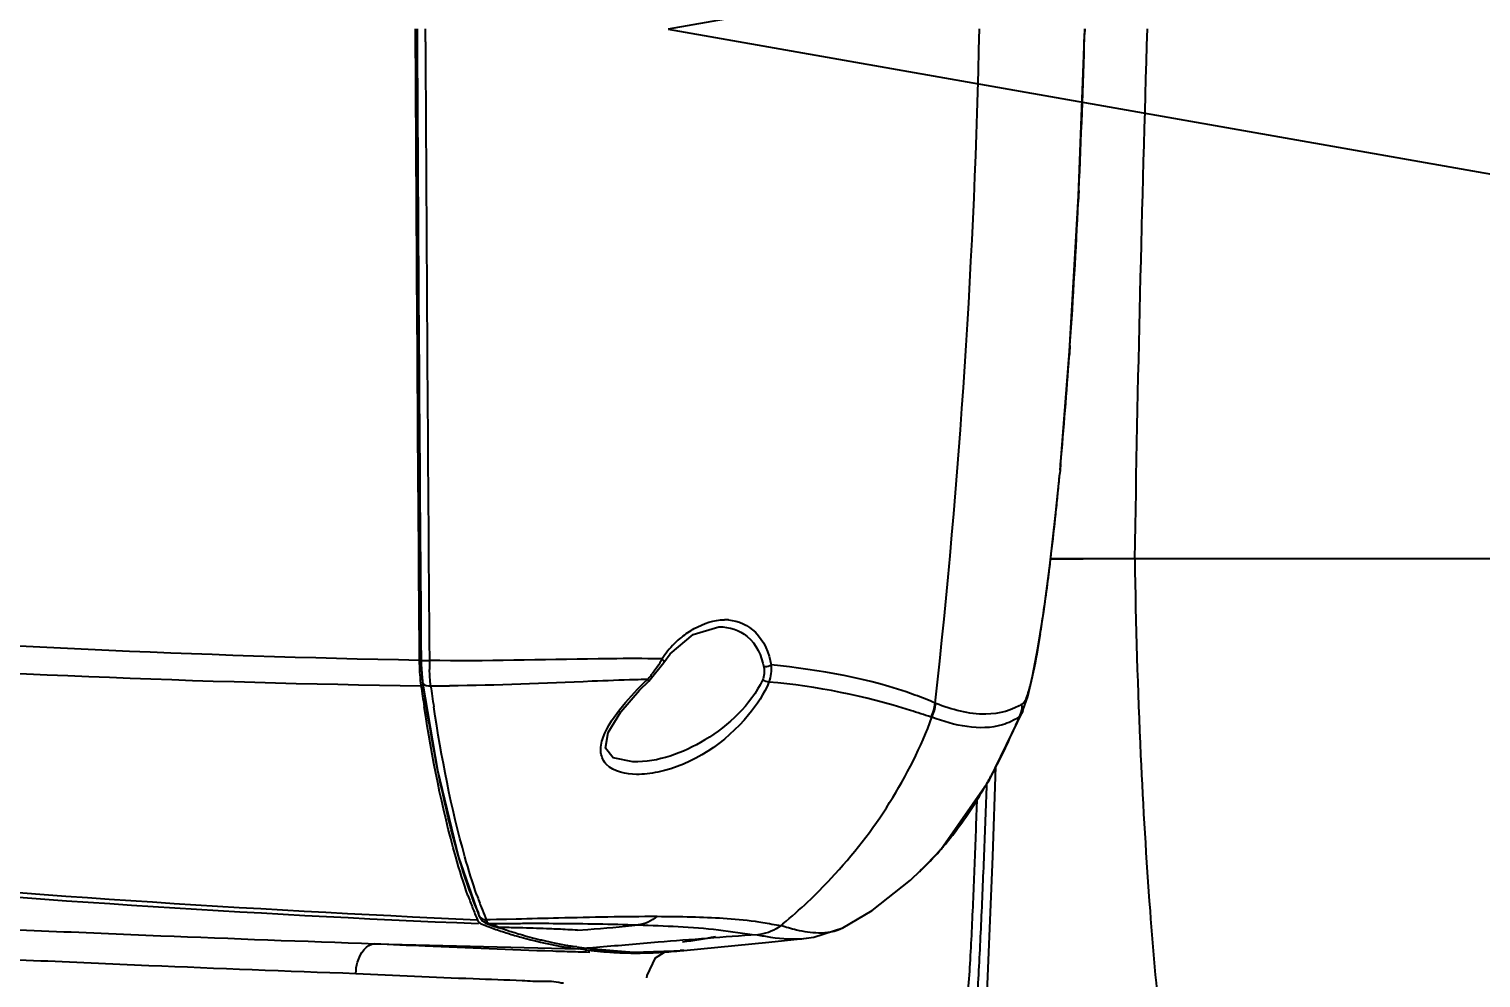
# Model space of a CAD drawing. Header units: millimetres. Extents: x 4086 to 8300, y 123 to 1549.
# Drawn here: x 7717.22 to 7741.17, y 625.55 to 641.21 of the extents above; entities that cross this region are included whole.
import ezdxf

# ---------------------------------------------------------------- set-up
doc = ezdxf.new("R2010")
doc.units = ezdxf.units.MM
for name, color, linetype in [('外形图', 7, 'Continuous'), ('尺寸标注', 7, 'Continuous'), ('运动范围', 7, 'Continuous')]:
    doc.layers.add(name, color=color, linetype=linetype)
doc.styles.add('思源黑', font='SourceHanSansCN-Normal.ttf')
doc.dimstyles.new('尺寸标注_1_4比例', dxfattribs={"dimtxt": 7, "dimasz": 6, "dimexe": 2, "dimexo": 1.5, "dimgap": 1, "dimtad": 1, "dimdec": 1, "dimlfac": 4, "dimdsep": 46, "dimtxsty": '思源黑', "dimcen": 0.09, "dimadec": 0, "dimazin": 0, "dimtp": 0.01, "dimtm": 0.01, "dimtfac": 1, "dimtdec": 1, "dimtofl": 0, "dimtmove": 0, "dimatfit": 3, "dimfxl": 1, "dimtolj": 1, "dimarcsym": 0})

# ---------------------------------------------------------------- blocks, each defined once
blk = doc.blocks.new('*D992')
at = {"layer": 'Defpoints', "color": 0}
for p in [(7645.229, 641.211), (7660.171, 641.211), (7727.758, 641.211), (7952.406, 601.599), (7690.663, 584.809)]:
    blk.add_point(p, dxfattribs=at)
at = {"layer": '尺寸标注', "color": 0, "lineweight": -2}
blk.add_line((7661.671, 641.211), (7662.252, 641.211), dxfattribs=at)
blk.add_arc((7727.758, 641.211), 67.507, 185.09413, 344.90587, dxfattribs=at)
at = {"layer": '尺寸标注', "color": 0}
for points in [[(7661.517, 635.261), (7659.519, 635.172), (7660.252, 641.211)], [(7793.912, 623.414), (7791.96, 623.849), (7794.24, 629.488)]]:
    blk.add_solid(points, dxfattribs=at)
at = {"layer": '尺寸标注', "color": 0, "insert": (7727.758, 578.414), "char_height": 7, "attachment_point": 5, "style": '思源黑'}
blk.add_mtext('\\A1;+\\A1;170%%d', dxfattribs=at)
blk = doc.blocks.new('*D993')
at = {"layer": 'Defpoints', "color": 0}
for p in [(7690.62, 697.68), (7952.412, 680.804), (7645.229, 641.211), (7664.809, 641.211), (7727.758, 641.211)]:
    blk.add_point(p, dxfattribs=at)
at = {"layer": '尺寸标注', "color": 0, "lineweight": -2}
blk.add_arc((7727.758, 641.211), 67.588, 15.08339, 174.91199, dxfattribs=at)
at = {"layer": '尺寸标注', "color": 0}
for points in [[(7792.042, 658.581), (7793.994, 659.016), (7794.32, 652.942)], [(7659.438, 647.249), (7661.436, 647.16), (7660.171, 641.211)]]:
    blk.add_solid(points, dxfattribs=at)
at = {"layer": '尺寸标注', "color": 0, "insert": (7727.758, 713.509), "char_height": 7, "attachment_point": 5, "style": '思源黑'}
blk.add_mtext('\\A1;-\\A1;170%%d', dxfattribs=at)

msp = doc.modelspace()

# ---------------------------------------------------------------- linework, layer by layer
at = {"layer": '外形图'}
for p, q in [((7723.7561, 640.9995), (7723.7551, 641.2169)), ((7734.6328, 641.2169), (7734.6302, 641.1223)), ((7734.5355, 638.5453), (7734.5266, 638.3568)), ((7734.2342, 634.0269), (7734.226, 633.9363)), ((7734.226, 633.9363), (7734.2204, 633.8751)), ((7734.2208, 633.8707), (7734.2204, 633.8751)), ((7734.2264, 633.9324), (7734.226, 633.9363)), ((7748.6892, 632.4669), (7734.0713, 632.4669)), ((7734.0713, 632.4669), (7734.6073, 632.4669)), ((7728.5975, 631.3447), (7728.6009, 631.3448)), ((7727.6881, 630.7559), (7727.7942, 630.9013)), ((7723.6832, 630.7931), (7723.7086, 630.4279)), ((7727.4396, 630.4491), (7727.6882, 630.756)), ((7727.2895, 630.3008), (7727.4396, 630.4491)), ((7723.7242, 630.3459), (7723.72, 630.3745)), ((7732.1777, 630.0798), (7732.1665, 630.0846)), ((7733.0602, 628.8187), (7733.6145, 629.9654)), ((7733.6145, 629.9655), (7733.6138, 629.9637)), ((7732.1116, 629.8501), (7732.0999, 629.8544)), ((7727.1773, 629.1142), (7726.854, 629.1846)), ((7727.1815, 629.1141), (7727.1773, 629.1142)), ((7732.2608, 627.6709), (7733.0602, 628.8187)), ((7724.3008, 627.5401), (7724.6369, 626.5773)), ((7731.9114, 627.3075), (7732.2608, 627.6709)), ((7731.7568, 627.1646), (7731.9243, 627.3196)), ((7731.9114, 627.3075), (7731.9243, 627.3196)), ((7724.6369, 626.5773), (7724.6899, 626.4938)), ((7724.6899, 626.4938), (7724.7466, 626.4552)), ((7724.7487, 626.4543), (7724.7967, 626.436)), ((7724.7581, 626.5132), (7724.8226, 626.5146)), ((7724.816, 626.4387), (7724.7964, 626.4463)), ((7724.7967, 626.436), (7724.8977, 626.3988)), ((7724.8326, 626.4323), (7724.816, 626.4387)), ((7724.8226, 626.5146), (7724.9291, 626.5171)), ((7724.8977, 626.3988), (7724.9239, 626.3895)), ((7724.9234, 626.3897), (7724.9661, 626.3762)), ((7724.9291, 626.5171), (7725.0945, 626.5209)), ((7725.0945, 626.5209), (7725.2554, 626.5247)), ((7726.2662, 626.3346), (7726.4356, 626.3482)), ((7730.6421, 626.3746), (7730.6439, 626.3755)), ((7722.9251, 626.1141), (7726.2816, 626.0265)), ((7728.0164, 626.0042), (7729.4194, 626.1378)), ((7729.4194, 626.1378), (7730.0412, 626.2033)), ((7730.0399, 626.2032), (7730.0412, 626.2033)), ((7725.9731, 626.0751), (7726.0768, 626.0573)), ((7726.1076, 626.0848), (7726.0978, 626.0865)), ((7726.2513, 626.0613), (7726.2062, 626.0684)), ((7726.3877, 626.0126), (7726.2816, 626.0265)), ((7726.4146, 625.9777), (7726.4665, 625.9764)), ((7726.4611, 626.0413), (7726.4199, 626.0379)), ((7726.4735, 626.0308), (7726.4199, 626.0379)), ((7726.6339, 626.0557), (7726.4611, 626.0413)), ((7726.4665, 625.9764), (7726.4666, 625.9764)), ((7726.471, 626.0322), (7727.1887, 625.9746)), ((7727.1887, 625.9746), (7728.0164, 626.0042)), ((7728.0164, 626.0042), (7727.961, 625.999)), ((7727.4106, 625.5512), (7727.413, 625.5868))]:
    msp.add_line(p, q, dxfattribs=at)
for points in [[(7723.6168, 641.2173), (7723.633, 638.2225), (7723.6567, 634.4871), (7723.6832, 630.7931)], [(7734.2264, 633.9324), (7734.3834, 635.8938), (7734.5322, 638.4605), (7734.6335, 641.2169)], [(7733.7729, 630.5288), (7733.861, 630.9904), (7733.957, 631.5962), (7734.0579, 632.3487), (7734.1584, 633.2338), (7734.2208, 633.8707)], [(7727.7942, 630.9013), (7728.1715, 631.2182), (7728.5975, 631.3447)], [(7723.7085, 630.4283), (7723.9554, 628.9789), (7724.3008, 627.5401)], [(7733.6138, 629.9637), (7733.6917, 630.1941), (7733.7729, 630.5288)], [(7726.854, 629.1846), (7726.7288, 629.3403), (7726.7728, 629.5993), (7726.9781, 629.9407), (7727.2895, 630.3008)], [(7732.6164, 616.2169), (7732.743, 619.2378), (7732.8783, 622.1373), (7733.0076, 624.9102), (7733.1169, 627.5571), (7733.1633, 629.032)], [(7730.6438, 626.3754), (7731.1269, 626.6619), (7731.7568, 627.1646)], [(7730.0398, 626.2032), (7730.1662, 626.2212), (7730.6421, 626.3746)], [(7727.413, 625.5868), (7727.5541, 625.8809), (7727.6987, 625.9757)]]:
    msp.add_lwpolyline(points, dxfattribs=at)
for centre, radius, start, end in [((11904.0694, 662.6602), 4180.5369, 180.29389, 180.4367207), ((11745.6235, 661.648), 4022.0564, 180.2910506, 180.4395306), ((7606.3887, 643.9191), 126.5364, 353.723177, 358.77634), ((8330.2299, 622.678), 594.8564, 178.2140734, 179.0571085), ((11422.6292, 659.574), 3698.9197, 180.287718, 180.4458766), ((7591.4622, 645.0936), 143.223, 357.379453, 358.411094), ((7622.6356, 643.6592), 112.0166, 356.072592, 357.286799), ((7639.1848, 642.5256), 95.4286, 354.890568, 355.964645), ((7681.5026, 638.7121), 52.9393, 354.56678, 354.75764), ((7682.4775, 638.6189), 51.96, 354.26557, 354.56729), ((7684.1303, 638.4525), 50.2988, 353.92513, 354.26602), ((7688.5407, 637.9753), 45.8626, 353.10593, 353.93493), ((7727.797, 839.4306), 208.6763, 262.86169, 268.862369), ((7694.0865, 637.3105), 40.2772, 352.73254, 353.09776), ((7699.6698, 636.5919), 34.6478, 351.98288, 352.74333), ((7726.3998, 826.7729), 196.4192, 262.809462, 269.207474), ((7706.8589, 635.5779), 27.3876, 351.20347, 351.98585), ((7728.6996, 630.6734), 0.7874, 85.7969, 90.66471), ((7711.8588, 634.8087), 22.3288, 350.76964, 351.19211), ((7728.9602, 629.974), 1.5484, 129.05683, 141.29181), ((7728.9213, 630.0049), 1.4987, 141.28455, 147.23944), ((7727.355, 630.8216), 3.7012, 180.40337, 183.47607), ((7726.8515, 630.8186), 3.1662, 180.44514, 181.44184), ((7726.7335, 630.8154), 3.0481, 181.43679, 182.70196), ((7726.3488, 630.7955), 2.6629, 182.6647, 185.19776), ((7728.7625, 630.8017), 4.941, 180.14426, 180.71627), ((7728.6133, 630.7992), 4.7918, 180.70951, 181.87738), ((7727.2506, 603.0402), 27.7788, 89.15355, 89.6361), ((7725.8635, 630.6883), 2.2032, 187.14754, 188.24368), ((7725.9191, 630.7576), 2.2315, 185.22772, 186.87778), ((7725.6543, 630.7258), 1.9648, 186.88242, 188.18032), ((7729.0631, 569.4177), 61.0805, 91.542917, 91.737249), ((7726.3959, 631.441), 1.406, 316.66011, 319.13979), ((7726.3357, 631.4931), 1.4856, 319.13771, 321.47723), ((7755.5741, 634.9986), 32.2248, 188.25392, 188.88314), ((7756.406, 635.0245), 32.8946, 188.13086, 188.74396), ((7724.0804, 660.7141), 30.343, 269.54987, 270.13409), ((7731.4109, 630.1786), 0.7615, 334.77216, 352.90667), ((7731.422, 630.1731), 0.7614, 334.94316, 352.96838), ((7723.3169, 634.1068), 11.0833, 336.46505, 337.48456), ((7724.496, 633.573), 9.789, 331.83948, 335.9523), ((7723.6279, 633.9718), 10.7442, 335.89634, 336.46273), ((7725.4561, 633.0678), 8.7041, 330.29138, 331.78895), ((7735.2522, 870.5711), 244.2927, 262.133267, 267.503925), ((7734.5475, 866.1739), 239.9328, 262.156857, 267.631347), ((7728.5855, 630.8489), 4.8581, 313.4124, 318.68391), ((7728.2259, 631.1741), 5.3429, 318.6107, 319.18984), ((7728.1336, 631.2537), 5.4648, 319.19048, 319.93457), ((7731.6121, 629.4455), 7.5903, 199.52819, 201.1897), ((7732.0629, 629.5203), 7.9, 199.27164, 200.86725), ((7730.373, 628.9644), 6.2611, 201.18383, 203.07884), ((7731.0055, 629.1177), 6.7686, 200.87155, 202.37259), ((7727.359, 633.351), 7.414, 248.67021, 249.61836), ((7730.4929, 628.9088), 6.215, 202.38987, 202.67172), ((7727.2955, 633.1802), 7.2317, 249.61858, 250.57625), ((7727.2219, 632.9701), 7.0091, 250.57217, 252.50456), ((7727.2091, 632.7102), 6.7125, 250.49874, 251.55663), ((7727.2516, 632.8371), 6.8464, 251.55587, 252.57693), ((7723.599, 560.6867), 65.7103, 88.573069, 88.688999), ((7723.8795, 571.9651), 54.4284, 88.43525, 88.5726), ((7723.8008, 633.441), 9.1254, 309.64965, 309.89441), ((7730.816, 630.1598), 3.9295, 252.34817, 254.16459), ((7727.1598, 632.774), 6.8034, 252.50723, 254.43943), ((7727.2842, 632.9413), 6.9555, 252.57697, 253.5673), ((7727.3316, 633.1041), 7.1251, 253.57254, 256.35212), ((7727.173, 632.8403), 6.8708, 254.48138, 259.94178), ((7727.3515, 633.1827), 7.2061, 256.34598, 256.67798), ((7727.3486, 633.17), 7.1931, 256.6772, 258.20755), ((7727.333, 633.0953), 7.1168, 258.20745, 259.11078), ((7727.3108, 632.9795), 6.9989, 259.1102, 260.01946), ((7739.1836, 485.2816), 141.3309, 94.039746, 94.703971), ((7727.1671, 632.9014), 6.8083, 277.01866, 281.64159), ((7729.1757, 626.9709), 0.7108, 274.21415, 277.8947), ((7728.7023, 709.826), 83.8798, 268.057879, 268.189134), ((7728.0265, 688.1455), 62.1887, 268.180276, 268.514801), ((7727.4158, 634.2569), 8.3081, 260.72553, 262.1537), ((7727.2799, 632.8029), 6.8196, 260.10158, 260.94139), ((7727.2151, 632.3791), 6.3909, 261.32612, 262.85247), ((7727.2608, 633.0626), 7.1038, 262.93953, 266.28033), ((7727.4012, 633.3038), 7.3318, 262.73062, 263.98427), ((7727.3882, 633.179), 7.2064, 263.98307, 265.72326), ((7727.2413, 632.7919), 6.8324, 266.29675, 268.51758), ((7727.3754, 632.9969), 7.0239, 265.71642, 269.31682), ((7727.2398, 632.7195), 6.76, 268.51406, 271.19131), ((7727.3722, 632.8009), 6.8278, 269.32424, 271.1278), ((7727.2445, 632.4897), 6.5302, 271.19222, 273.51355), ((7727.3807, 632.503), 6.5298, 271.10444, 275.09803), ((7727.252, 632.3597), 6.3999, 273.51809, 275.01377), ((7727.2683, 632.1869), 6.2264, 275.00337, 276.74048)]:
    msp.add_arc(centre, radius, start, end, dxfattribs=at)
for points in [[(7734.3892, 635.9869), (7734.3851, 635.928), (7734.381, 635.869), (7734.3768, 635.8101)], [(7728.1914, 631.3167), (7728.3427, 631.4009), (7728.5173, 631.4588), (7728.6905, 631.4608)], [(7727.9846, 631.1763), (7728.0493, 631.2288), (7728.1186, 631.2762), (7728.1914, 631.3167)], [(7727.661, 630.8159), (7727.6138, 630.7289), (7727.5596, 630.6453), (7727.498, 630.5679)], [(7729.3407, 630.6762), (7729.3549, 630.6061), (7729.3455, 630.5278), (7729.3147, 630.4633)], [(7729.4608, 630.7156), (7729.4308, 630.6941), (7729.3908, 630.6768), (7729.3547, 630.6843)], [(7729.424, 630.4327), (7729.4617, 630.52), (7729.4745, 630.6215), (7729.4609, 630.7156)], [(7723.6606, 630.5972), (7723.6644, 630.5361), (7723.6697, 630.475), (7723.6774, 630.4142)], [(7723.7156, 630.4097), (7723.7389, 630.3724), (7723.7985, 630.3659), (7723.842, 630.372)], [(7723.842, 630.372), (7723.8325, 630.4618), (7723.827, 630.552), (7723.8241, 630.6422)], [(7727.0065, 630.0366), (7727.1331, 630.1924), (7727.2727, 630.3379), (7727.4185, 630.4761)], [(7729.424, 630.4327), (7729.3875, 630.4336), (7729.3503, 630.4448), (7729.319, 630.4636)], [(7733.5554, 629.8627), (7733.5846, 629.9281), (7733.6148, 630.0073), (7733.5905, 630.0747)], [(7727.2388, 628.9091), (7727.0658, 628.911), (7726.8662, 628.9462), (7726.7453, 629.07)], [(7727.5912, 628.9464), (7727.4756, 628.9221), (7727.3569, 628.9078), (7727.2388, 628.9091)], [(7724.6534, 626.551), (7724.6776, 626.5228), (7724.7213, 626.5088), (7724.7581, 626.5132)], [(7724.7964, 626.4463), (7724.8446, 626.4467), (7724.8928, 626.4472), (7724.941, 626.4476)], [(7724.9683, 626.3828), (7724.9229, 626.3989), (7724.8776, 626.4152), (7724.8326, 626.4323)], [(7724.941, 626.4476), (7724.9882, 626.448), (7725.0354, 626.4483), (7725.0825, 626.4486)], [(7725.1024, 626.3798), (7725.0577, 626.3808), (7725.013, 626.3818), (7724.9683, 626.3828)], [(7725.0825, 626.4486), (7725.1289, 626.4489), (7725.1752, 626.4492), (7725.2215, 626.4494)], [(7725.2215, 626.4494), (7725.2671, 626.4496), (7725.3128, 626.4498), (7725.3584, 626.45)], [(7726.2662, 626.3346), (7726.158, 626.3424), (7726.0497, 626.3481), (7725.9414, 626.353)], [(7726.4356, 626.3482), (7726.7123, 626.3709), (7726.9888, 626.3952), (7727.265, 626.4237)], [(7727.5795, 626.5657), (7727.4921, 626.4902), (7727.3783, 626.4365), (7727.2635, 626.4239)], [(7729.6243, 626.4155), (7729.5241, 626.3374), (7729.3992, 626.2843), (7729.2734, 626.2669)], [(7730.2408, 626.2944), (7730.3772, 626.2924), (7730.5196, 626.3144), (7730.6421, 626.3746)], [(7727.5934, 626.1365), (7727.2735, 626.1101), (7726.9537, 626.0825), (7726.6339, 626.0557)]]:
    msp.add_open_spline(points, degree=3, dxfattribs=at)
for points, knots in [([(7735.4576, 632.4669), (7735.474, 631.3853), (7735.5302, 629.4461), (7735.6876, 626.8057), (7735.8725, 624.7074), (7736.062, 623.1715), (7736.1786, 622.1581), (7736.2673, 621.5041), (7736.45, 620.9718), (7736.7282, 620.6922), (7736.8935, 620.593)], [0, 0, 0, 0, 0.2677091, 0.4800476, 0.6545856, 0.7889282, 0.8630458, 0.9070173, 0.9522895, 1, 1, 1, 1]), ([(7745.248, 632.4669), (7745.024, 631.0818), (7744.6247, 629.0157), (7743.9712, 626.2997), (7743.4039, 624.3029), (7742.8861, 622.5225), (7742.173, 621.1124), (7741.1494, 620.6269), (7740.5772, 620.5312), (7740.3138, 620.4915)], [0, 0, 0, 0, 0.3076479, 0.460868, 0.6129192, 0.7612082, 0.8726041, 0.9415832, 1, 1, 1, 1]), ([(7745.5004, 632.4492), (7745.265, 631.037), (7744.8436, 628.9317), (7744.1408, 626.1687), (7743.5314, 624.148), (7742.9363, 622.3453), (7742.2307, 620.96), (7741.308, 620.3441), (7740.7586, 620.2307), (7740.513, 620.1911)], [0, 0, 0, 0, 0.3105598, 0.4652127, 0.6185721, 0.7675031, 0.8795797, 0.9460302, 1, 1, 1, 1]), ([(7728.7573, 631.4587), (7728.9196, 631.4467), (7729.2818, 631.2761), (7729.4229, 630.9114), (7729.4608, 630.7157)], [0, 0, 0, 0, 0.4493112, 1, 1, 1, 1]), ([(7728.6009, 631.3448), (7728.7647, 631.3471), (7729.1415, 631.2246), (7729.3025, 630.865), (7729.3407, 630.6762)], [0, 0, 0, 0, 0.4594749, 1, 1, 1, 1]), ([(7733.8985, 631.2271), (7733.8844, 631.1404), (7733.8358, 630.8549), (7733.7815, 630.5699), (7733.7306, 630.3746)], [0, 0, 0, 0, 0.3031285, 1, 1, 1, 1]), ([(7723.6834, 630.7931), (7723.6834, 630.7929), (7723.6844, 630.7925), (7723.685, 630.7923), (7723.6856, 630.7922)], [0, 0, 0, 0, 0.3097035, 1, 1, 1, 1]), ([(7723.6856, 630.7922), (7723.691, 630.7911), (7723.7365, 630.789), (7723.7817, 630.7887), (7723.8215, 630.7892)], [0, 0, 0, 0, 0.1223408, 1, 1, 1, 1]), ([(7727.4271, 630.8184), (7727.1535, 630.8202), (7725.9516, 630.8144), (7724.7496, 630.7716), (7723.8215, 630.7892)], [0, 0, 0, 0, 0.2276332, 1, 1, 1, 1]), ([(7727.661, 630.8159), (7727.6711, 630.8056), (7727.6863, 630.7905), (7727.6926, 630.7628), (7727.6873, 630.7566)], [0, 0, 0, 0, 0.6363629, 1, 1, 1, 1]), ([(7732.1665, 630.0846), (7732.0558, 630.1329), (7731.1926, 630.4746), (7730.2635, 630.6336), (7729.4608, 630.7157)], [0, 0, 0, 0, 0.130225, 1, 1, 1, 1]), ([(7723.7085, 630.4292), (7723.7089, 630.4258), (7723.7106, 630.419), (7723.7137, 630.4127), (7723.7156, 630.4097)], [0, 0, 0, 0, 0.4916128, 1, 1, 1, 1]), ([(7727.2114, 630.4701), (7726.9757, 630.463), (7725.9559, 630.426), (7724.9362, 630.3732), (7724.1514, 630.3712)], [0, 0, 0, 0, 0.2310459, 1, 1, 1, 1]), ([(7729.3147, 630.4633), (7729.1182, 630.0515), (7728.4506, 629.4222), (7727.5941, 629.108), (7727.1815, 629.1141)], [0, 0, 0, 0, 0.5250845, 1, 1, 1, 1]), ([(7727.4185, 630.476), (7727.424, 630.4697), (7727.4259, 630.4638), (7727.4425, 630.45), (7727.4396, 630.4491)], [0, 0, 0, 0, 0.7346474, 1, 1, 1, 1]), ([(7729.424, 630.4327), (7729.3405, 630.2371), (7728.9019, 629.559), (7728.1684, 629.0675), (7727.5912, 628.9464)], [0, 0, 0, 0, 0.265048, 1, 1, 1, 1]), ([(7732.0997, 629.8541), (7731.9854, 629.891), (7731.119, 630.1787), (7730.2141, 630.3645), (7729.424, 630.4327)], [0, 0, 0, 0, 0.1315787, 1, 1, 1, 1]), ([(7724.6291, 626.6265), (7724.4155, 627.1305), (7724.0589, 628.365), (7723.8314, 629.6231), (7723.7242, 630.3459)], [0, 0, 0, 0, 0.4283103, 1, 1, 1, 1]), ([(7733.7306, 630.3746), (7733.7131, 630.3071), (7733.6818, 630.2117), (7733.6445, 630.1039), (7733.6158, 630.0838)], [0, 0, 0, 0, 0.6654779, 1, 1, 1, 1]), ([(7724.4584, 626.9083), (7724.3839, 627.1181), (7724.067, 628.1373), (7723.8661, 629.1887), (7723.7358, 630.0225)], [0, 0, 0, 0, 0.2087417, 1, 1, 1, 1]), ([(7724.6056, 626.9129), (7724.5324, 627.1219), (7724.2195, 628.1402), (7724.0219, 629.1904), (7723.8937, 630.0238)], [0, 0, 0, 0, 0.2079542, 1, 1, 1, 1]), ([(7726.7453, 629.07), (7726.6951, 629.1215), (7726.6247, 629.2767), (7726.7055, 629.6408), (7726.8781, 629.8787), (7727.0065, 630.0366)], [0, 0, 0, 0, 0.1999758, 0.434598, 1, 1, 1, 1]), ([(7733.6158, 630.0838), (7733.4414, 629.9618), (7732.9268, 629.8347), (7732.4403, 629.9783), (7732.1777, 630.0798)], [0, 0, 0, 0, 0.4304639, 1, 1, 1, 1]), ([(7733.6138, 629.9637), (7733.6092, 629.9526), (7733.6003, 629.9322), (7733.5901, 629.9124), (7733.585, 629.9034)], [0, 0, 0, 0, 0.5371037, 1, 1, 1, 1]), ([(7729.6536, 626.4398), (7729.9343, 626.6744), (7730.961, 627.6414), (7731.7519, 628.8701), (7732.1118, 629.8506)], [0, 0, 0, 0, 0.2593689, 1, 1, 1, 1]), ([(7733.5554, 629.8627), (7733.4711, 629.8023), (7733.0134, 629.5863), (7732.4786, 629.718), (7732.1118, 629.8506)], [0, 0, 0, 0, 0.2100751, 1, 1, 1, 1]), ([(7733.585, 629.9034), (7733.5804, 629.8953), (7733.5715, 629.881), (7733.5608, 629.8679), (7733.5554, 629.8627)], [0, 0, 0, 0, 0.5526035, 1, 1, 1, 1]), ([(7733.0121, 628.7493), (7732.9988, 628.3613), (7732.9701, 627.5885), (7732.9217, 626.4484), (7732.8674, 625.3752), (7732.8075, 624.4239), (7732.7463, 623.6311), (7732.6853, 622.9956), (7732.6251, 622.4953), (7732.5519, 622.0239), (7732.4702, 621.6514), (7732.3714, 621.358), (7732.3022, 621.1956), (7732.2295, 621.0612), (7732.1551, 620.95), (7732.0776, 620.8604), (7732.0194, 620.8148), (7731.9908, 620.7957)], [0, 0, 0, 0, 0.1433845, 0.2856212, 0.4214308, 0.5402814, 0.6376576, 0.7151007, 0.7760531, 0.8237068, 0.8913298, 0.9165172, 0.9379284, 0.9564552, 0.9728756, 0.9872943, 1, 1, 1, 1]), ([(7732.3159, 627.7363), (7732.3788, 627.8111), (7732.6357, 628.1336), (7732.8602, 628.4811), (7733.0161, 628.7541)], [0, 0, 0, 0, 0.2372712, 1, 1, 1, 1]), ([(7732.8534, 628.5217), (7732.8406, 628.1516), (7732.8201, 627.5975), (7732.7902, 626.8614), (7732.7665, 626.3189), (7732.7389, 625.7945), (7732.6951, 625.1637), (7732.6127, 624.3024), (7732.4583, 623.3575), (7732.2265, 622.5544), (7732.0432, 622.0986), (7731.91, 621.8398), (7731.8214, 621.6918), (7731.735, 621.5681), (7731.6649, 621.4785), (7731.61, 621.4174), (7731.577, 621.3846), (7731.5508, 621.3613), (7731.5347, 621.3481), (7731.5234, 621.3393), (7731.5169, 621.3346), (7731.5122, 621.3309), (7731.5072, 621.3273), (7731.5028, 621.3249), (7731.4997, 621.3227), (7731.4988, 621.3207), (7731.4985, 621.3188), (7731.4975, 621.3177), (7731.4969, 621.3173)], [0, 0, 0, 0, 0.1487474, 0.2227287, 0.295907, 0.366895, 0.43367, 0.5498731, 0.714428, 0.8173529, 0.8850229, 0.911374, 0.9342252, 0.9542507, 0.9719479, 0.9798875, 0.9871999, 0.9906387, 0.9939573, 0.9955875, 0.9963949, 0.9971743, 0.9979878, 0.9988679, 0.9992175, 0.9994682, 0.9997009, 1, 1, 1, 1]), ([(7707.958, 626.6075), (7708.5281, 626.5791), (7709.7151, 626.5716), (7712.2145, 626.5236), (7715.455, 626.4137), (7719.2567, 626.2476), (7721.7468, 626.1545), (7722.9251, 626.1141)], [0, 0, 0, 0, 0.1143505, 0.2376974, 0.5008157, 0.7638235, 1, 1, 1, 1]), ([(7724.6426, 626.5997), (7724.6402, 626.6051), (7724.6359, 626.6182), (7724.6329, 626.6316), (7724.6315, 626.6393)], [0, 0, 0, 0, 0.4294763, 1, 1, 1, 1]), ([(7724.637, 626.5774), (7724.6391, 626.5726), (7724.6438, 626.5633), (7724.65, 626.5549), (7724.6534, 626.551)], [0, 0, 0, 0, 0.4986278, 1, 1, 1, 1]), ([(7724.6225, 626.49), (7724.6208, 626.4932), (7724.6175, 626.4998), (7724.6145, 626.5066), (7724.613, 626.5101)], [0, 0, 0, 0, 0.4833218, 1, 1, 1, 1]), ([(7724.6623, 626.4449), (7724.6544, 626.448), (7724.6384, 626.462), (7724.628, 626.4794), (7724.6225, 626.49)], [0, 0, 0, 0, 0.4150319, 1, 1, 1, 1]), ([(7724.7325, 626.4835), (7724.7356, 626.4853), (7724.7421, 626.4897), (7724.7481, 626.4948), (7724.7512, 626.4976)], [0, 0, 0, 0, 0.4594077, 1, 1, 1, 1]), ([(7724.7655, 626.4926), (7724.7642, 626.4959), (7724.7617, 626.5027), (7724.7593, 626.5096), (7724.7581, 626.5132)], [0, 0, 0, 0, 0.4815907, 1, 1, 1, 1]), ([(7724.7964, 626.4463), (7724.7899, 626.4497), (7724.7775, 626.4651), (7724.7698, 626.482), (7724.7655, 626.4926)], [0, 0, 0, 0, 0.3917065, 1, 1, 1, 1]), ([(7724.9055, 626.4207), (7724.9084, 626.4225), (7724.9144, 626.4267), (7724.92, 626.4314), (7724.9229, 626.4341)], [0, 0, 0, 0, 0.4628301, 1, 1, 1, 1]), ([(7725.2554, 626.5247), (7725.4882, 626.5303), (7726.2628, 626.5487), (7727.0375, 626.567), (7727.5795, 626.5657)], [0, 0, 0, 0, 0.3005434, 1, 1, 1, 1]), ([(7725.3584, 626.45), (7725.5508, 626.4505), (7726.1858, 626.4502), (7726.8208, 626.4394), (7727.263, 626.4236)], [0, 0, 0, 0, 0.3030463, 1, 1, 1, 1]), ([(7725.9414, 626.353), (7725.8977, 626.355), (7725.7059, 626.3632), (7725.514, 626.3692), (7725.3658, 626.3732)], [0, 0, 0, 0, 0.227632, 1, 1, 1, 1]), ([(7727.2643, 626.4238), (7727.7063, 626.408), (7728.3649, 626.3929), (7729.013, 626.2755), (7729.2271, 626.2613)], [0, 0, 0, 0, 0.6733733, 1, 1, 1, 1]), ([(7727.5795, 626.5657), (7727.768, 626.5651), (7728.3067, 626.5579), (7728.8461, 626.5293), (7729.1934, 626.4838)], [0, 0, 0, 0, 0.3498541, 1, 1, 1, 1]), ([(7729.1934, 626.4838), (7729.2359, 626.4782), (7729.3798, 626.4586), (7729.522, 626.4274), (7729.6237, 626.4148)], [0, 0, 0, 0, 0.2947918, 1, 1, 1, 1]), ([(7729.7437, 626.3795), (7729.7883, 626.3668), (7729.951, 626.3242), (7730.1188, 626.2962), (7730.2408, 626.2944)], [0, 0, 0, 0, 0.2752991, 1, 1, 1, 1]), ([(7708.167, 626.1205), (7708.7111, 626.0885), (7709.8503, 626.084), (7712.2573, 626.0358), (7715.3882, 625.9262), (7719.0626, 625.7579), (7721.4698, 625.664), (7722.6083, 625.6232)], [0, 0, 0, 0, 0.1131551, 0.2363418, 0.499888, 0.7634797, 1, 1, 1, 1]), ([(7722.6083, 625.6232), (7722.6106, 625.6866), (7722.6335, 625.8777), (7722.7825, 626.114), (7722.9207, 626.1142)], [0, 0, 0, 0, 0.3147347, 1, 1, 1, 1]), ([(7722.9179, 626.1144), (7723.1958, 626.1026), (7724.1763, 626.0607), (7725.1568, 626.0182), (7725.8596, 625.9944)], [0, 0, 0, 0, 0.2833869, 1, 1, 1, 1]), ([(7729.2283, 626.262), (7729.3021, 626.247), (7729.5693, 626.1998), (7729.8446, 626.1813), (7730.0399, 626.2032)], [0, 0, 0, 0, 0.2768132, 1, 1, 1, 1]), ([(7726.3931, 626.0387), (7726.3976, 626.038), (7726.4066, 626.0372), (7726.4156, 626.0375), (7726.4201, 626.0379)], [0, 0, 0, 0, 0.5029925, 1, 1, 1, 1]), ([(7722.6083, 625.6232), (7723.254, 625.5946), (7724.1678, 625.5478), (7725.2022, 625.5164), (7725.6447, 625.4893), (7725.8741, 625.5), (7725.9806, 625.4682), (7726.0338, 625.4669)], [0, 0, 0, 0, 0.5653241, 0.8004009, 0.9047014, 0.9534025, 1, 1, 1, 1])]:
    msp.add_open_spline(points, degree=3, knots=knots, dxfattribs=at)
at = {"layer": '运动范围'}
for p, q in [((7952.4113, 680.8074), (7727.7585, 641.2105)), ((7727.7585, 641.2105), (7952.4065, 601.599))]:
    msp.add_line(p, q, dxfattribs=at)
msp.add_arc((7727.9003, 641.2169), 227.975, 10, 349.993572, dxfattribs=at)

# ---------------------------------------------------------------- dimensions: what is measured, and where the dimension line sits
at = {"layer": '尺寸标注'}
for base, line1, line2, text, picture, middle in [((7690.6199, 697.6803), ((7645.2287, 641.2105), (7664.8089, 641.2105)), ((7727.7585, 641.2105), (7952.4119, 680.8043)), '\\A1;-<>', '*D993', (7727.7585, 708.7983)), ((7690.6629, 584.8095), ((7645.2287, 641.2105), (7660.1706, 641.2105)), ((7952.4065, 601.599), (7727.7585, 641.2105)), '\\A1;+<>', '*D992', (7727.7585, 573.7038))]:
    dim = msp.add_angular_dim_2l(base=base, line1=line1, line2=line2, text=text, dimstyle='尺寸标注_1_4比例', dxfattribs=at)
    dim.commit()
    dim.dimension.update_dxf_attribs({"geometry": picture, "text_midpoint": middle, "dimtype": 162})

doc.saveas('drawing.dxf')
